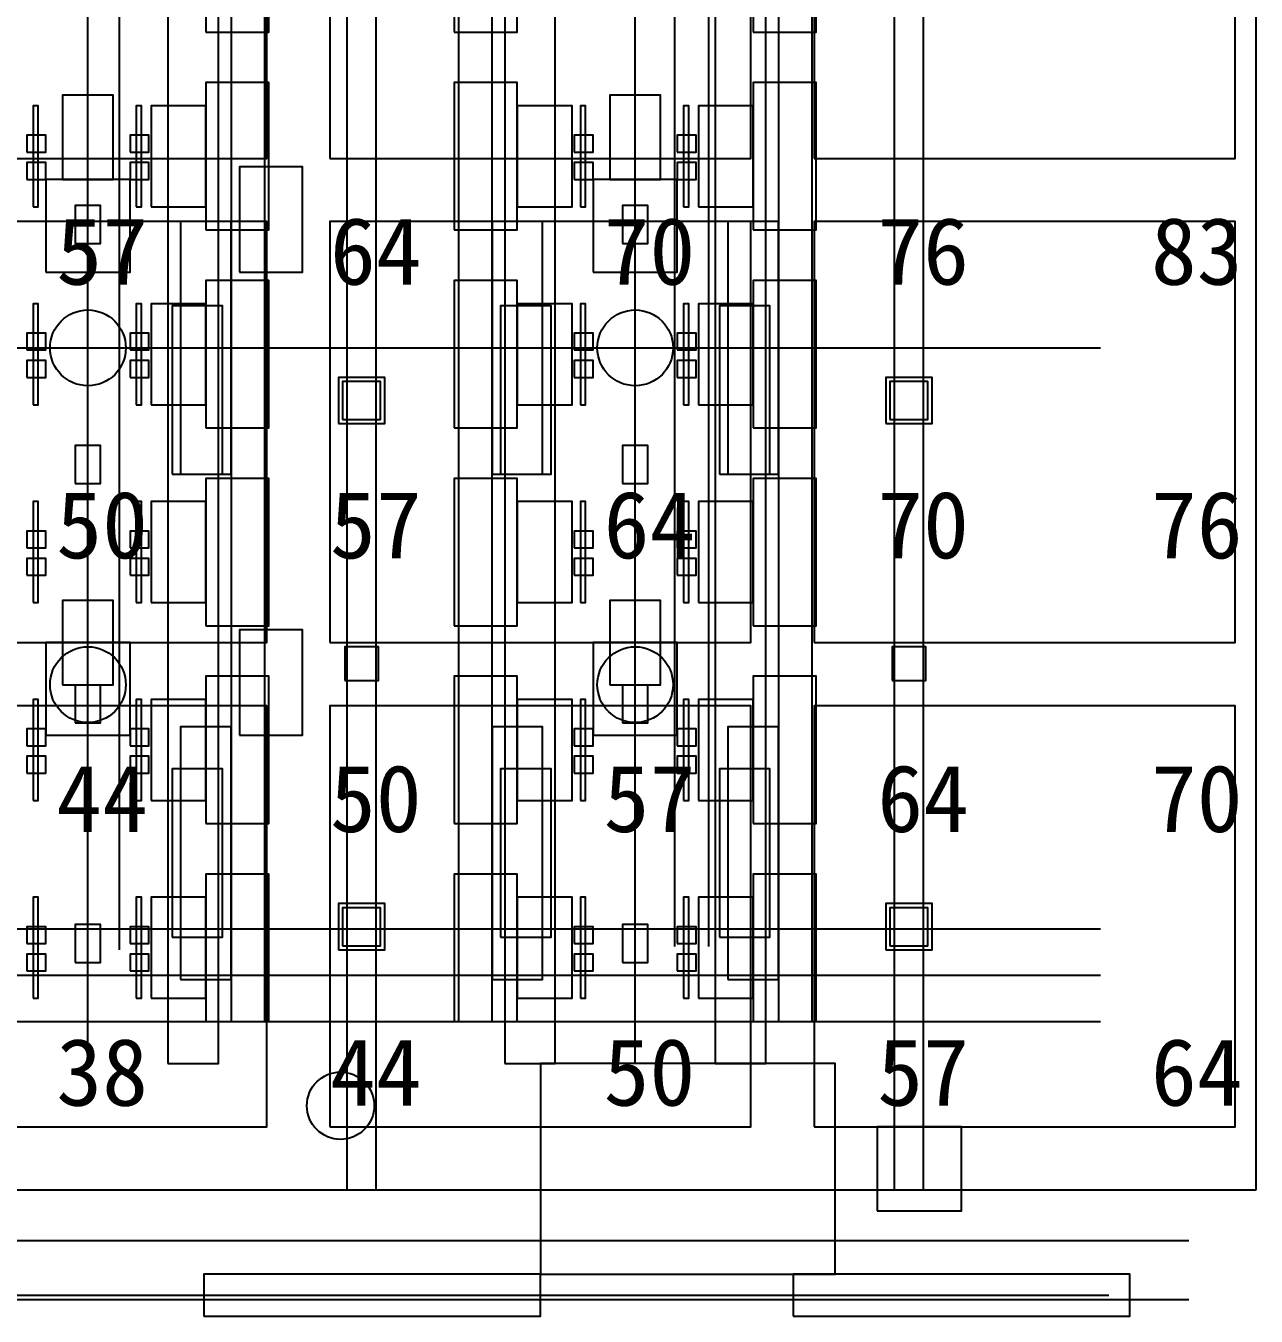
# Model space of a CAD drawing. Header units: metres. Extents: x -1640 to 1560, y -268 to 2338.
# Drawn here: x 267.77 to 297, y 1303 to 1333.65 of the extents above; entities that cross this region are included whole.
import ezdxf

# ---------------------------------------------------------------- set-up
doc = ezdxf.new("R2010")
doc.units = ezdxf.units.M
for name, color, linetype in [('1F_CHL', 4, 'Continuous'), ('1F_EHS_GAS_DETECTOR', 6, 'Continuous'), ('1F_EHS_SAFETY_SHOWER_EYEWASH_CONCEPT', 3, 'Continuous'), ('1F_PUMP', 2, 'Continuous'), ('1F_SCR', 3, 'Continuous'), ('1F_STRUCT_COLUMN', 8, 'Continuous'), ('1F_ZONE', 3, 'Continuous'), ('2F_CSF_LATERAL_RACK_CONCEPT', 9, 'Continuous'), ('2F_EHS_GAS_DETECTOR', 6, 'Continuous'), ('2F_RFG', 5, 'Continuous'), ('2F_STRUCT_COLUMN', 8, 'Continuous'), ('2F_VMB', 6, 'Continuous'), ('2F_ZONE', 3, 'Continuous'), ('3F_CLEANROOM_OVERHEAD_PIPE_DUCT_CONCEPT', 9, 'Continuous'), ('3F_EHS_EGRESS_DIST_M', 2, 'Continuous'), ('3F_FOUP', 5, 'Continuous'), ('3F_METRO', 2, 'Continuous'), ('3F_OHT', 9, 'Continuous'), ('3F_OHTV', 1, 'Continuous'), ('3F_STRUCT_COLUMN', 8, 'Continuous'), ('3F_TBAR', 6, 'Continuous'), ('3F_ZONE', 3, 'Continuous'), ('4F_DCC', 3, 'Continuous'), ('4F_FFU', 1, 'Continuous'), ('4F_STRUCT_PLENUM_TRUSS_CONCEPT', 9, 'Continuous'), ('4F_ZONE', 3, 'Continuous'), ('5F_CHL', 4, 'Continuous'), ('5F_EHS_GAS_DETECTOR', 6, 'Continuous'), ('5F_EHS_SAFETY_SHOWER_EYEWASH_CONCEPT', 3, 'Continuous'), ('5F_PUMP', 2, 'Continuous'), ('5F_SCR', 3, 'Continuous'), ('5F_STRUCT_COLUMN', 8, 'Continuous'), ('5F_ZONE', 3, 'Continuous'), ('6F_CSF_LATERAL_RACK_CONCEPT', 9, 'Continuous'), ('6F_EHS_GAS_DETECTOR', 6, 'Continuous'), ('6F_RFG', 5, 'Continuous'), ('6F_STRUCT_COLUMN', 8, 'Continuous'), ('6F_VMB', 6, 'Continuous'), ('6F_ZONE', 3, 'Continuous'), ('7F_CLEANROOM_OVERHEAD_PIPE_DUCT_CONCEPT', 9, 'Continuous'), ('7F_EHS_EGRESS_DIST_M', 2, 'Continuous'), ('7F_FOUP', 5, 'Continuous'), ('7F_METRO', 2, 'Continuous'), ('7F_OHT', 9, 'Continuous'), ('7F_OHTV', 1, 'Continuous'), ('7F_STRUCT_COLUMN', 8, 'Continuous'), ('7F_TBAR', 6, 'Continuous'), ('7F_ZONE', 3, 'Continuous'), ('8F_DCC', 3, 'Continuous'), ('8F_FFU', 1, 'Continuous'), ('8F_STRUCT_PLENUM_TRUSS_CONCEPT', 9, 'Continuous'), ('8F_ZONE', 3, 'Continuous'), ('RF_RSC', 4, 'Continuous'), ('RF_STACK', 2, 'Continuous'), ('UTIL_CHW.R_CONCEPT', 2, 'Continuous'), ('UTIL_CHW.S_CONCEPT', 1, 'Continuous'), ('UTIL_ELEC.LV_CONCEPT', 2, 'Continuous'), ('UTIL_EXH.ACID_CONCEPT', 4, 'Continuous'), ('UTIL_EXH.ALK_CONCEPT', 5, 'Continuous'), ('UTIL_GAS.SPEC_CONCEPT', 3, 'Continuous'), ('UTIL_PCW.R_CONCEPT', 1, 'Continuous'), ('UTIL_PCW.S_CONCEPT', 6, 'Continuous'), ('UTIL_WW.AA_CONCEPT', 3, 'Continuous'), ('UTIL_WW.F_CONCEPT', 2, 'Continuous'), ('UTIL_WW.ORG_CONCEPT', 4, 'Continuous')]:
    doc.layers.add(name, color=color, linetype=linetype)

msp = doc.modelspace()

# ---------------------------------------------------------------- linework, layer by layer
at = {"layer": '1F_CHL'}
for points in [[(272.85, 1327.8), (274.35, 1327.8), (274.35, 1330.3), (272.85, 1330.3)], [(272.85, 1316.8), (274.35, 1316.8), (274.35, 1319.3), (272.85, 1319.3)]]:
    msp.add_lwpolyline(points, close=True, dxfattribs=at)
at = {"layer": '1F_EHS_GAS_DETECTOR'}
for centre in [(269.25, 1318), (282.25, 1318)]:
    msp.add_circle(centre, 0.9, dxfattribs=at)
at = {"layer": '1F_EHS_SAFETY_SHOWER_EYEWASH_CONCEPT'}
msp.add_circle((275.25, 1308), 0.8, dxfattribs=at)
at = {"layer": '1F_PUMP'}
for points in [[(271.25, 1323), (272.45, 1323), (272.45, 1327), (271.25, 1327)], [(279.05, 1323), (280.25, 1323), (280.25, 1327), (279.05, 1327)], [(284.25, 1323), (285.45, 1323), (285.45, 1327), (284.25, 1327)], [(271.25, 1312), (272.45, 1312), (272.45, 1316), (271.25, 1316)], [(279.05, 1312), (280.25, 1312), (280.25, 1316), (279.05, 1316)], [(284.25, 1312), (285.45, 1312), (285.45, 1316), (284.25, 1316)]]:
    msp.add_lwpolyline(points, close=True, dxfattribs=at)
at = {"layer": '1F_SCR'}
for points in [[(268.25, 1327.8), (270.25, 1327.8), (270.25, 1330), (268.25, 1330)], [(281.25, 1327.8), (283.25, 1327.8), (283.25, 1330), (281.25, 1330)], [(268.25, 1316.8), (270.25, 1316.8), (270.25, 1319), (268.25, 1319)], [(281.25, 1316.8), (283.25, 1316.8), (283.25, 1319), (281.25, 1319)]]:
    msp.add_lwpolyline(points, close=True, dxfattribs=at)
at = {"layer": '1F_STRUCT_COLUMN'}
for points in [[(275.2, 1324.2), (276.3, 1324.2), (276.3, 1325.3), (275.2, 1325.3)], [(288.2, 1324.2), (289.3, 1324.2), (289.3, 1325.3), (288.2, 1325.3)], [(275.2, 1311.7), (276.3, 1311.7), (276.3, 1312.8), (275.2, 1312.8)], [(288.2, 1311.7), (289.3, 1311.7), (289.3, 1312.8), (288.2, 1312.8)]]:
    msp.add_lwpolyline(points, close=True, dxfattribs=at)
at = {"layer": '1F_ZONE'}
msp.add_lwpolyline([(20.5, 1306), (297, 1306), (297, 1464), (20.5, 1464)], close=True, dxfattribs=at)
at = {"layer": '2F_CSF_LATERAL_RACK_CONCEPT'}
for points in [[(272.65, 1310), (273.45, 1310), (273.45, 1460), (272.65, 1460)], [(278.05, 1310), (278.85, 1310), (278.85, 1460), (278.05, 1460)], [(285.65, 1310), (286.45, 1310), (286.45, 1460), (285.65, 1460)]]:
    msp.add_lwpolyline(points, close=True, dxfattribs=at)
at = {"layer": '2F_EHS_GAS_DETECTOR'}
for centre in [(269.25, 1326), (282.25, 1326)]:
    msp.add_circle(centre, 0.9, dxfattribs=at)
at = {"layer": '2F_RFG'}
for points in [[(271.45, 1323), (272.65, 1323), (272.65, 1329), (271.45, 1329)], [(278.85, 1323), (280.05, 1323), (280.05, 1329), (278.85, 1329)], [(284.45, 1323), (285.65, 1323), (285.65, 1329), (284.45, 1329)], [(271.45, 1311), (272.65, 1311), (272.65, 1317), (271.45, 1317)], [(278.85, 1311), (280.05, 1311), (280.05, 1317), (278.85, 1317)], [(284.45, 1311), (285.65, 1311), (285.65, 1317), (284.45, 1317)]]:
    msp.add_lwpolyline(points, close=True, dxfattribs=at)
at = {"layer": '2F_STRUCT_COLUMN'}
for points in [[(275.3, 1324.3), (276.2, 1324.3), (276.2, 1325.2), (275.3, 1325.2)], [(288.3, 1324.3), (289.2, 1324.3), (289.2, 1325.2), (288.3, 1325.2)], [(275.3, 1311.8), (276.2, 1311.8), (276.2, 1312.7), (275.3, 1312.7)], [(288.3, 1311.8), (289.2, 1311.8), (289.2, 1312.7), (288.3, 1312.7)]]:
    msp.add_lwpolyline(points, close=True, dxfattribs=at)
at = {"layer": '2F_VMB'}
for points in [[(268.65, 1330), (269.85, 1330), (269.85, 1332), (268.65, 1332)], [(281.65, 1330), (282.85, 1330), (282.85, 1332), (281.65, 1332)], [(268.65, 1318), (269.85, 1318), (269.85, 1320), (268.65, 1320)], [(281.65, 1318), (282.85, 1318), (282.85, 1320), (281.65, 1320)]]:
    msp.add_lwpolyline(points, close=True, dxfattribs=at)
at = {"layer": '2F_ZONE'}
msp.add_lwpolyline([(20.5, 1306), (297, 1306), (297, 1464), (20.5, 1464)], close=True, dxfattribs=at)
at = {"layer": '3F_CLEANROOM_OVERHEAD_PIPE_DUCT_CONCEPT'}
for points in [[(271.15, 1309), (272.35, 1309), (272.35, 1461), (271.15, 1461)], [(279.15, 1309), (280.35, 1309), (280.35, 1461), (279.15, 1461)], [(284.15, 1309), (285.35, 1309), (285.35, 1461), (284.15, 1461)]]:
    msp.add_lwpolyline(points, close=True, dxfattribs=at)
at = {"layer": '3F_FOUP'}
for points in [[(267.8, 1330.65), (268.25, 1330.65), (268.25, 1331.05), (267.8, 1331.05)], [(270.25, 1330.65), (270.7, 1330.65), (270.7, 1331.05), (270.25, 1331.05)], [(280.8, 1330.65), (281.25, 1330.65), (281.25, 1331.05), (280.8, 1331.05)], [(283.25, 1330.65), (283.7, 1330.65), (283.7, 1331.05), (283.25, 1331.05)], [(267.8, 1330), (268.25, 1330), (268.25, 1330.4), (267.8, 1330.4)], [(270.25, 1330), (270.7, 1330), (270.7, 1330.4), (270.25, 1330.4)], [(280.8, 1330), (281.25, 1330), (281.25, 1330.4), (280.8, 1330.4)], [(283.25, 1330), (283.7, 1330), (283.7, 1330.4), (283.25, 1330.4)], [(267.8, 1325.95), (268.25, 1325.95), (268.25, 1326.35), (267.8, 1326.35)], [(270.25, 1325.95), (270.7, 1325.95), (270.7, 1326.35), (270.25, 1326.35)], [(280.8, 1325.95), (281.25, 1325.95), (281.25, 1326.35), (280.8, 1326.35)], [(283.25, 1325.95), (283.7, 1325.95), (283.7, 1326.35), (283.25, 1326.35)], [(267.8, 1325.3), (268.25, 1325.3), (268.25, 1325.7), (267.8, 1325.7)], [(270.25, 1325.3), (270.7, 1325.3), (270.7, 1325.7), (270.25, 1325.7)], [(280.8, 1325.3), (281.25, 1325.3), (281.25, 1325.7), (280.8, 1325.7)], [(283.25, 1325.3), (283.7, 1325.3), (283.7, 1325.7), (283.25, 1325.7)], [(267.8, 1321.25), (268.25, 1321.25), (268.25, 1321.65), (267.8, 1321.65)], [(270.25, 1321.25), (270.7, 1321.25), (270.7, 1321.65), (270.25, 1321.65)], [(280.8, 1321.25), (281.25, 1321.25), (281.25, 1321.65), (280.8, 1321.65)], [(283.25, 1321.25), (283.7, 1321.25), (283.7, 1321.65), (283.25, 1321.65)], [(267.8, 1320.6), (268.25, 1320.6), (268.25, 1321), (267.8, 1321)], [(270.25, 1320.6), (270.7, 1320.6), (270.7, 1321), (270.25, 1321)], [(280.8, 1320.6), (281.25, 1320.6), (281.25, 1321), (280.8, 1321)], [(283.25, 1320.6), (283.7, 1320.6), (283.7, 1321), (283.25, 1321)], [(267.8, 1316.55), (268.25, 1316.55), (268.25, 1316.95), (267.8, 1316.95)], [(270.25, 1316.55), (270.7, 1316.55), (270.7, 1316.95), (270.25, 1316.95)], [(280.8, 1316.55), (281.25, 1316.55), (281.25, 1316.95), (280.8, 1316.95)], [(283.25, 1316.55), (283.7, 1316.55), (283.7, 1316.95), (283.25, 1316.95)], [(267.8, 1315.9), (268.25, 1315.9), (268.25, 1316.3), (267.8, 1316.3)], [(270.25, 1315.9), (270.7, 1315.9), (270.7, 1316.3), (270.25, 1316.3)], [(280.8, 1315.9), (281.25, 1315.9), (281.25, 1316.3), (280.8, 1316.3)], [(283.25, 1315.9), (283.7, 1315.9), (283.7, 1316.3), (283.25, 1316.3)], [(267.8, 1311.85), (268.25, 1311.85), (268.25, 1312.25), (267.8, 1312.25)], [(270.25, 1311.85), (270.7, 1311.85), (270.7, 1312.25), (270.25, 1312.25)], [(280.8, 1311.85), (281.25, 1311.85), (281.25, 1312.25), (280.8, 1312.25)], [(283.25, 1311.85), (283.7, 1311.85), (283.7, 1312.25), (283.25, 1312.25)], [(267.8, 1311.2), (268.25, 1311.2), (268.25, 1311.6), (267.8, 1311.6)], [(270.25, 1311.2), (270.7, 1311.2), (270.7, 1311.6), (270.25, 1311.6)], [(280.8, 1311.2), (281.25, 1311.2), (281.25, 1311.6), (280.8, 1311.6)], [(283.25, 1311.2), (283.7, 1311.2), (283.7, 1311.6), (283.25, 1311.6)]]:
    msp.add_lwpolyline(points, close=True, dxfattribs=at)
at = {"layer": '3F_METRO'}
for points in [[(272.05, 1333.5), (273.55, 1333.5), (273.55, 1337), (272.05, 1337)], [(277.95, 1333.5), (279.45, 1333.5), (279.45, 1337), (277.95, 1337)], [(285.05, 1333.5), (286.55, 1333.5), (286.55, 1337), (285.05, 1337)], [(272.05, 1328.8), (273.55, 1328.8), (273.55, 1332.3), (272.05, 1332.3)], [(277.95, 1328.8), (279.45, 1328.8), (279.45, 1332.3), (277.95, 1332.3)], [(285.05, 1328.8), (286.55, 1328.8), (286.55, 1332.3), (285.05, 1332.3)], [(270.75, 1329.35), (272.05, 1329.35), (272.05, 1331.75), (270.75, 1331.75)], [(279.45, 1329.35), (280.75, 1329.35), (280.75, 1331.75), (279.45, 1331.75)], [(283.75, 1329.35), (285.05, 1329.35), (285.05, 1331.75), (283.75, 1331.75)], [(272.05, 1324.1), (273.55, 1324.1), (273.55, 1327.6), (272.05, 1327.6)], [(277.95, 1324.1), (279.45, 1324.1), (279.45, 1327.6), (277.95, 1327.6)], [(285.05, 1324.1), (286.55, 1324.1), (286.55, 1327.6), (285.05, 1327.6)], [(270.75, 1324.65), (272.05, 1324.65), (272.05, 1327.05), (270.75, 1327.05)], [(279.45, 1324.65), (280.75, 1324.65), (280.75, 1327.05), (279.45, 1327.05)], [(283.75, 1324.65), (285.05, 1324.65), (285.05, 1327.05), (283.75, 1327.05)], [(272.05, 1319.4), (273.55, 1319.4), (273.55, 1322.9), (272.05, 1322.9)], [(277.95, 1319.4), (279.45, 1319.4), (279.45, 1322.9), (277.95, 1322.9)], [(285.05, 1319.4), (286.55, 1319.4), (286.55, 1322.9), (285.05, 1322.9)], [(270.75, 1319.95), (272.05, 1319.95), (272.05, 1322.35), (270.75, 1322.35)], [(279.45, 1319.95), (280.75, 1319.95), (280.75, 1322.35), (279.45, 1322.35)], [(283.75, 1319.95), (285.05, 1319.95), (285.05, 1322.35), (283.75, 1322.35)], [(272.05, 1314.7), (273.55, 1314.7), (273.55, 1318.2), (272.05, 1318.2)], [(277.95, 1314.7), (279.45, 1314.7), (279.45, 1318.2), (277.95, 1318.2)], [(285.05, 1314.7), (286.55, 1314.7), (286.55, 1318.2), (285.05, 1318.2)], [(270.75, 1315.25), (272.05, 1315.25), (272.05, 1317.65), (270.75, 1317.65)], [(279.45, 1315.25), (280.75, 1315.25), (280.75, 1317.65), (279.45, 1317.65)], [(283.75, 1315.25), (285.05, 1315.25), (285.05, 1317.65), (283.75, 1317.65)], [(272.05, 1310), (273.55, 1310), (273.55, 1313.5), (272.05, 1313.5)], [(277.95, 1310), (279.45, 1310), (279.45, 1313.5), (277.95, 1313.5)], [(285.05, 1310), (286.55, 1310), (286.55, 1313.5), (285.05, 1313.5)], [(270.75, 1310.55), (272.05, 1310.55), (272.05, 1312.95), (270.75, 1312.95)], [(279.45, 1310.55), (280.75, 1310.55), (280.75, 1312.95), (279.45, 1312.95)], [(283.75, 1310.55), (285.05, 1310.55), (285.05, 1312.95), (283.75, 1312.95)]]:
    msp.add_lwpolyline(points, close=True, dxfattribs=at)
at = {"layer": '3F_OHT'}
for p, q in [((269.25, 1309), (269.25, 1381)), ((282.25, 1309), (282.25, 1381))]:
    msp.add_line(p, q, dxfattribs=at)
at = {"layer": '3F_OHTV'}
for points in [[(268.95, 1328.48), (269.55, 1328.48), (269.55, 1329.38), (268.95, 1329.38)], [(281.95, 1328.48), (282.55, 1328.48), (282.55, 1329.38), (281.95, 1329.38)], [(268.95, 1322.78), (269.55, 1322.78), (269.55, 1323.68), (268.95, 1323.68)], [(281.95, 1322.78), (282.55, 1322.78), (282.55, 1323.68), (281.95, 1323.68)], [(268.95, 1317.09), (269.55, 1317.09), (269.55, 1317.99), (268.95, 1317.99)], [(281.95, 1317.09), (282.55, 1317.09), (282.55, 1317.99), (281.95, 1317.99)], [(268.95, 1311.4), (269.55, 1311.4), (269.55, 1312.3), (268.95, 1312.3)], [(281.95, 1311.4), (282.55, 1311.4), (282.55, 1312.3), (281.95, 1312.3)]]:
    msp.add_lwpolyline(points, close=True, dxfattribs=at)
at = {"layer": '3F_STRUCT_COLUMN'}
for points in [[(275.35, 1318.1), (276.15, 1318.1), (276.15, 1318.9), (275.35, 1318.9)], [(288.35, 1318.1), (289.15, 1318.1), (289.15, 1318.9), (288.35, 1318.9)]]:
    msp.add_lwpolyline(points, close=True, dxfattribs=at)
at = {"layer": '3F_TBAR'}
for points in [[(267.95, 1329.35), (268.07, 1329.35), (268.07, 1331.75), (267.95, 1331.75)], [(270.4, 1329.35), (270.52, 1329.35), (270.52, 1331.75), (270.4, 1331.75)], [(280.95, 1329.35), (281.07, 1329.35), (281.07, 1331.75), (280.95, 1331.75)], [(283.4, 1329.35), (283.52, 1329.35), (283.52, 1331.75), (283.4, 1331.75)], [(267.95, 1324.65), (268.07, 1324.65), (268.07, 1327.05), (267.95, 1327.05)], [(270.4, 1324.65), (270.52, 1324.65), (270.52, 1327.05), (270.4, 1327.05)], [(280.95, 1324.65), (281.07, 1324.65), (281.07, 1327.05), (280.95, 1327.05)], [(283.4, 1324.65), (283.52, 1324.65), (283.52, 1327.05), (283.4, 1327.05)], [(267.95, 1319.95), (268.07, 1319.95), (268.07, 1322.35), (267.95, 1322.35)], [(270.4, 1319.95), (270.52, 1319.95), (270.52, 1322.35), (270.4, 1322.35)], [(280.95, 1319.95), (281.07, 1319.95), (281.07, 1322.35), (280.95, 1322.35)], [(283.4, 1319.95), (283.52, 1319.95), (283.52, 1322.35), (283.4, 1322.35)], [(267.95, 1315.25), (268.07, 1315.25), (268.07, 1317.65), (267.95, 1317.65)], [(270.4, 1315.25), (270.52, 1315.25), (270.52, 1317.65), (270.4, 1317.65)], [(280.95, 1315.25), (281.07, 1315.25), (281.07, 1317.65), (280.95, 1317.65)], [(283.4, 1315.25), (283.52, 1315.25), (283.52, 1317.65), (283.4, 1317.65)], [(267.95, 1310.55), (268.07, 1310.55), (268.07, 1312.95), (267.95, 1312.95)], [(270.4, 1310.55), (270.52, 1310.55), (270.52, 1312.95), (270.4, 1312.95)], [(280.95, 1310.55), (281.07, 1310.55), (281.07, 1312.95), (280.95, 1312.95)], [(283.4, 1310.55), (283.52, 1310.55), (283.52, 1312.95), (283.4, 1312.95)]]:
    msp.add_lwpolyline(points, close=True, dxfattribs=at)
at = {"layer": '3F_ZONE'}
msp.add_lwpolyline([(20.5, 1306), (297, 1306), (297, 1464), (20.5, 1464)], close=True, dxfattribs=at)
at = {"layer": '4F_DCC'}
for points in [[(272, 1303), (280, 1303), (280, 1304), (272, 1304)], [(286, 1303), (294, 1303), (294, 1304), (286, 1304)]]:
    msp.add_lwpolyline(points, close=True, dxfattribs=at)
at = {"layer": '4F_FFU'}
for points in [[(263.5, 1330.5), (273.5, 1330.5), (273.5, 1340.5), (263.5, 1340.5)], [(275, 1330.5), (285, 1330.5), (285, 1340.5), (275, 1340.5)], [(286.5, 1330.5), (296.5, 1330.5), (296.5, 1340.5), (286.5, 1340.5)], [(263.5, 1319), (273.5, 1319), (273.5, 1329), (263.5, 1329)], [(275, 1319), (285, 1319), (285, 1329), (275, 1329)], [(286.5, 1319), (296.5, 1319), (296.5, 1329), (286.5, 1329)], [(263.5, 1307.5), (273.5, 1307.5), (273.5, 1317.5), (263.5, 1317.5)], [(275, 1307.5), (285, 1307.5), (285, 1317.5), (275, 1317.5)], [(286.5, 1307.5), (296.5, 1307.5), (296.5, 1317.5), (286.5, 1317.5)]]:
    msp.add_lwpolyline(points, close=True, dxfattribs=at)
at = {"layer": '4F_STRUCT_PLENUM_TRUSS_CONCEPT'}
for points in [[(275.4, 1306), (276.1, 1306), (276.1, 1464), (275.4, 1464)], [(288.4, 1306), (289.1, 1306), (289.1, 1464), (288.4, 1464)]]:
    msp.add_lwpolyline(points, close=True, dxfattribs=at)
at = {"layer": '4F_ZONE'}
msp.add_lwpolyline([(20.5, 1306), (297, 1306), (297, 1464), (20.5, 1464)], close=True, dxfattribs=at)
at = {"layer": '5F_CHL'}
for points in [[(272.85, 1327.8), (274.35, 1327.8), (274.35, 1330.3), (272.85, 1330.3)], [(272.85, 1316.8), (274.35, 1316.8), (274.35, 1319.3), (272.85, 1319.3)]]:
    msp.add_lwpolyline(points, close=True, dxfattribs=at)
at = {"layer": '5F_EHS_GAS_DETECTOR'}
for centre in [(269.25, 1318), (282.25, 1318)]:
    msp.add_circle(centre, 0.9, dxfattribs=at)
at = {"layer": '5F_EHS_SAFETY_SHOWER_EYEWASH_CONCEPT'}
msp.add_circle((275.25, 1308), 0.8, dxfattribs=at)
at = {"layer": '5F_PUMP'}
for points in [[(271.25, 1323), (272.45, 1323), (272.45, 1327), (271.25, 1327)], [(279.05, 1323), (280.25, 1323), (280.25, 1327), (279.05, 1327)], [(284.25, 1323), (285.45, 1323), (285.45, 1327), (284.25, 1327)], [(271.25, 1312), (272.45, 1312), (272.45, 1316), (271.25, 1316)], [(279.05, 1312), (280.25, 1312), (280.25, 1316), (279.05, 1316)], [(284.25, 1312), (285.45, 1312), (285.45, 1316), (284.25, 1316)]]:
    msp.add_lwpolyline(points, close=True, dxfattribs=at)
at = {"layer": '5F_SCR'}
for points in [[(268.25, 1327.8), (270.25, 1327.8), (270.25, 1330), (268.25, 1330)], [(281.25, 1327.8), (283.25, 1327.8), (283.25, 1330), (281.25, 1330)], [(268.25, 1316.8), (270.25, 1316.8), (270.25, 1319), (268.25, 1319)], [(281.25, 1316.8), (283.25, 1316.8), (283.25, 1319), (281.25, 1319)]]:
    msp.add_lwpolyline(points, close=True, dxfattribs=at)
at = {"layer": '5F_STRUCT_COLUMN'}
for points in [[(275.2, 1324.2), (276.3, 1324.2), (276.3, 1325.3), (275.2, 1325.3)], [(288.2, 1324.2), (289.3, 1324.2), (289.3, 1325.3), (288.2, 1325.3)], [(275.2, 1311.7), (276.3, 1311.7), (276.3, 1312.8), (275.2, 1312.8)], [(288.2, 1311.7), (289.3, 1311.7), (289.3, 1312.8), (288.2, 1312.8)]]:
    msp.add_lwpolyline(points, close=True, dxfattribs=at)
at = {"layer": '5F_ZONE'}
msp.add_lwpolyline([(20.5, 1306), (297, 1306), (297, 1464), (20.5, 1464)], close=True, dxfattribs=at)
at = {"layer": '6F_CSF_LATERAL_RACK_CONCEPT'}
for points in [[(272.65, 1310), (273.45, 1310), (273.45, 1460), (272.65, 1460)], [(278.05, 1310), (278.85, 1310), (278.85, 1460), (278.05, 1460)], [(285.65, 1310), (286.45, 1310), (286.45, 1460), (285.65, 1460)]]:
    msp.add_lwpolyline(points, close=True, dxfattribs=at)
at = {"layer": '6F_EHS_GAS_DETECTOR'}
for centre in [(269.25, 1326), (282.25, 1326)]:
    msp.add_circle(centre, 0.9, dxfattribs=at)
at = {"layer": '6F_RFG'}
for points in [[(271.45, 1323), (272.65, 1323), (272.65, 1329), (271.45, 1329)], [(278.85, 1323), (280.05, 1323), (280.05, 1329), (278.85, 1329)], [(284.45, 1323), (285.65, 1323), (285.65, 1329), (284.45, 1329)], [(271.45, 1311), (272.65, 1311), (272.65, 1317), (271.45, 1317)], [(278.85, 1311), (280.05, 1311), (280.05, 1317), (278.85, 1317)], [(284.45, 1311), (285.65, 1311), (285.65, 1317), (284.45, 1317)]]:
    msp.add_lwpolyline(points, close=True, dxfattribs=at)
at = {"layer": '6F_STRUCT_COLUMN'}
for points in [[(275.3, 1324.3), (276.2, 1324.3), (276.2, 1325.2), (275.3, 1325.2)], [(288.3, 1324.3), (289.2, 1324.3), (289.2, 1325.2), (288.3, 1325.2)], [(275.3, 1311.8), (276.2, 1311.8), (276.2, 1312.7), (275.3, 1312.7)], [(288.3, 1311.8), (289.2, 1311.8), (289.2, 1312.7), (288.3, 1312.7)]]:
    msp.add_lwpolyline(points, close=True, dxfattribs=at)
at = {"layer": '6F_VMB'}
for points in [[(268.65, 1330), (269.85, 1330), (269.85, 1332), (268.65, 1332)], [(281.65, 1330), (282.85, 1330), (282.85, 1332), (281.65, 1332)], [(268.65, 1318), (269.85, 1318), (269.85, 1320), (268.65, 1320)], [(281.65, 1318), (282.85, 1318), (282.85, 1320), (281.65, 1320)]]:
    msp.add_lwpolyline(points, close=True, dxfattribs=at)
at = {"layer": '6F_ZONE'}
msp.add_lwpolyline([(20.5, 1306), (297, 1306), (297, 1464), (20.5, 1464)], close=True, dxfattribs=at)
at = {"layer": '7F_CLEANROOM_OVERHEAD_PIPE_DUCT_CONCEPT'}
for points in [[(271.15, 1309), (272.35, 1309), (272.35, 1461), (271.15, 1461)], [(279.15, 1309), (280.35, 1309), (280.35, 1461), (279.15, 1461)], [(284.15, 1309), (285.35, 1309), (285.35, 1461), (284.15, 1461)]]:
    msp.add_lwpolyline(points, close=True, dxfattribs=at)
at = {"layer": '7F_FOUP'}
for points in [[(267.8, 1330.65), (268.25, 1330.65), (268.25, 1331.05), (267.8, 1331.05)], [(270.25, 1330.65), (270.7, 1330.65), (270.7, 1331.05), (270.25, 1331.05)], [(280.8, 1330.65), (281.25, 1330.65), (281.25, 1331.05), (280.8, 1331.05)], [(283.25, 1330.65), (283.7, 1330.65), (283.7, 1331.05), (283.25, 1331.05)], [(267.8, 1330), (268.25, 1330), (268.25, 1330.4), (267.8, 1330.4)], [(270.25, 1330), (270.7, 1330), (270.7, 1330.4), (270.25, 1330.4)], [(280.8, 1330), (281.25, 1330), (281.25, 1330.4), (280.8, 1330.4)], [(283.25, 1330), (283.7, 1330), (283.7, 1330.4), (283.25, 1330.4)], [(267.8, 1325.95), (268.25, 1325.95), (268.25, 1326.35), (267.8, 1326.35)], [(270.25, 1325.95), (270.7, 1325.95), (270.7, 1326.35), (270.25, 1326.35)], [(280.8, 1325.95), (281.25, 1325.95), (281.25, 1326.35), (280.8, 1326.35)], [(283.25, 1325.95), (283.7, 1325.95), (283.7, 1326.35), (283.25, 1326.35)], [(267.8, 1325.3), (268.25, 1325.3), (268.25, 1325.7), (267.8, 1325.7)], [(270.25, 1325.3), (270.7, 1325.3), (270.7, 1325.7), (270.25, 1325.7)], [(280.8, 1325.3), (281.25, 1325.3), (281.25, 1325.7), (280.8, 1325.7)], [(283.25, 1325.3), (283.7, 1325.3), (283.7, 1325.7), (283.25, 1325.7)], [(267.8, 1321.25), (268.25, 1321.25), (268.25, 1321.65), (267.8, 1321.65)], [(270.25, 1321.25), (270.7, 1321.25), (270.7, 1321.65), (270.25, 1321.65)], [(280.8, 1321.25), (281.25, 1321.25), (281.25, 1321.65), (280.8, 1321.65)], [(283.25, 1321.25), (283.7, 1321.25), (283.7, 1321.65), (283.25, 1321.65)], [(267.8, 1320.6), (268.25, 1320.6), (268.25, 1321), (267.8, 1321)], [(270.25, 1320.6), (270.7, 1320.6), (270.7, 1321), (270.25, 1321)], [(280.8, 1320.6), (281.25, 1320.6), (281.25, 1321), (280.8, 1321)], [(283.25, 1320.6), (283.7, 1320.6), (283.7, 1321), (283.25, 1321)], [(267.8, 1316.55), (268.25, 1316.55), (268.25, 1316.95), (267.8, 1316.95)], [(270.25, 1316.55), (270.7, 1316.55), (270.7, 1316.95), (270.25, 1316.95)], [(280.8, 1316.55), (281.25, 1316.55), (281.25, 1316.95), (280.8, 1316.95)], [(283.25, 1316.55), (283.7, 1316.55), (283.7, 1316.95), (283.25, 1316.95)], [(267.8, 1315.9), (268.25, 1315.9), (268.25, 1316.3), (267.8, 1316.3)], [(270.25, 1315.9), (270.7, 1315.9), (270.7, 1316.3), (270.25, 1316.3)], [(280.8, 1315.9), (281.25, 1315.9), (281.25, 1316.3), (280.8, 1316.3)], [(283.25, 1315.9), (283.7, 1315.9), (283.7, 1316.3), (283.25, 1316.3)], [(267.8, 1311.85), (268.25, 1311.85), (268.25, 1312.25), (267.8, 1312.25)], [(270.25, 1311.85), (270.7, 1311.85), (270.7, 1312.25), (270.25, 1312.25)], [(280.8, 1311.85), (281.25, 1311.85), (281.25, 1312.25), (280.8, 1312.25)], [(283.25, 1311.85), (283.7, 1311.85), (283.7, 1312.25), (283.25, 1312.25)], [(267.8, 1311.2), (268.25, 1311.2), (268.25, 1311.6), (267.8, 1311.6)], [(270.25, 1311.2), (270.7, 1311.2), (270.7, 1311.6), (270.25, 1311.6)], [(280.8, 1311.2), (281.25, 1311.2), (281.25, 1311.6), (280.8, 1311.6)], [(283.25, 1311.2), (283.7, 1311.2), (283.7, 1311.6), (283.25, 1311.6)]]:
    msp.add_lwpolyline(points, close=True, dxfattribs=at)
at = {"layer": '7F_METRO'}
for points in [[(272.05, 1333.5), (273.55, 1333.5), (273.55, 1337), (272.05, 1337)], [(277.95, 1333.5), (279.45, 1333.5), (279.45, 1337), (277.95, 1337)], [(285.05, 1333.5), (286.55, 1333.5), (286.55, 1337), (285.05, 1337)], [(272.05, 1328.8), (273.55, 1328.8), (273.55, 1332.3), (272.05, 1332.3)], [(277.95, 1328.8), (279.45, 1328.8), (279.45, 1332.3), (277.95, 1332.3)], [(285.05, 1328.8), (286.55, 1328.8), (286.55, 1332.3), (285.05, 1332.3)], [(270.75, 1329.35), (272.05, 1329.35), (272.05, 1331.75), (270.75, 1331.75)], [(279.45, 1329.35), (280.75, 1329.35), (280.75, 1331.75), (279.45, 1331.75)], [(283.75, 1329.35), (285.05, 1329.35), (285.05, 1331.75), (283.75, 1331.75)], [(272.05, 1324.1), (273.55, 1324.1), (273.55, 1327.6), (272.05, 1327.6)], [(277.95, 1324.1), (279.45, 1324.1), (279.45, 1327.6), (277.95, 1327.6)], [(285.05, 1324.1), (286.55, 1324.1), (286.55, 1327.6), (285.05, 1327.6)], [(270.75, 1324.65), (272.05, 1324.65), (272.05, 1327.05), (270.75, 1327.05)], [(279.45, 1324.65), (280.75, 1324.65), (280.75, 1327.05), (279.45, 1327.05)], [(283.75, 1324.65), (285.05, 1324.65), (285.05, 1327.05), (283.75, 1327.05)], [(272.05, 1319.4), (273.55, 1319.4), (273.55, 1322.9), (272.05, 1322.9)], [(277.95, 1319.4), (279.45, 1319.4), (279.45, 1322.9), (277.95, 1322.9)], [(285.05, 1319.4), (286.55, 1319.4), (286.55, 1322.9), (285.05, 1322.9)], [(270.75, 1319.95), (272.05, 1319.95), (272.05, 1322.35), (270.75, 1322.35)], [(279.45, 1319.95), (280.75, 1319.95), (280.75, 1322.35), (279.45, 1322.35)], [(283.75, 1319.95), (285.05, 1319.95), (285.05, 1322.35), (283.75, 1322.35)], [(272.05, 1314.7), (273.55, 1314.7), (273.55, 1318.2), (272.05, 1318.2)], [(277.95, 1314.7), (279.45, 1314.7), (279.45, 1318.2), (277.95, 1318.2)], [(285.05, 1314.7), (286.55, 1314.7), (286.55, 1318.2), (285.05, 1318.2)], [(270.75, 1315.25), (272.05, 1315.25), (272.05, 1317.65), (270.75, 1317.65)], [(279.45, 1315.25), (280.75, 1315.25), (280.75, 1317.65), (279.45, 1317.65)], [(283.75, 1315.25), (285.05, 1315.25), (285.05, 1317.65), (283.75, 1317.65)], [(272.05, 1310), (273.55, 1310), (273.55, 1313.5), (272.05, 1313.5)], [(277.95, 1310), (279.45, 1310), (279.45, 1313.5), (277.95, 1313.5)], [(285.05, 1310), (286.55, 1310), (286.55, 1313.5), (285.05, 1313.5)], [(270.75, 1310.55), (272.05, 1310.55), (272.05, 1312.95), (270.75, 1312.95)], [(279.45, 1310.55), (280.75, 1310.55), (280.75, 1312.95), (279.45, 1312.95)], [(283.75, 1310.55), (285.05, 1310.55), (285.05, 1312.95), (283.75, 1312.95)]]:
    msp.add_lwpolyline(points, close=True, dxfattribs=at)
at = {"layer": '7F_OHT'}
for p, q in [((269.25, 1309), (269.25, 1381)), ((282.25, 1309), (282.25, 1381))]:
    msp.add_line(p, q, dxfattribs=at)
at = {"layer": '7F_OHTV'}
for points in [[(268.95, 1328.48), (269.55, 1328.48), (269.55, 1329.38), (268.95, 1329.38)], [(281.95, 1328.48), (282.55, 1328.48), (282.55, 1329.38), (281.95, 1329.38)], [(268.95, 1322.78), (269.55, 1322.78), (269.55, 1323.68), (268.95, 1323.68)], [(281.95, 1322.78), (282.55, 1322.78), (282.55, 1323.68), (281.95, 1323.68)], [(268.95, 1317.09), (269.55, 1317.09), (269.55, 1317.99), (268.95, 1317.99)], [(281.95, 1317.09), (282.55, 1317.09), (282.55, 1317.99), (281.95, 1317.99)], [(268.95, 1311.4), (269.55, 1311.4), (269.55, 1312.3), (268.95, 1312.3)], [(281.95, 1311.4), (282.55, 1311.4), (282.55, 1312.3), (281.95, 1312.3)]]:
    msp.add_lwpolyline(points, close=True, dxfattribs=at)
at = {"layer": '7F_STRUCT_COLUMN'}
for points in [[(275.35, 1318.1), (276.15, 1318.1), (276.15, 1318.9), (275.35, 1318.9)], [(288.35, 1318.1), (289.15, 1318.1), (289.15, 1318.9), (288.35, 1318.9)]]:
    msp.add_lwpolyline(points, close=True, dxfattribs=at)
at = {"layer": '7F_TBAR'}
for points in [[(267.95, 1329.35), (268.07, 1329.35), (268.07, 1331.75), (267.95, 1331.75)], [(270.4, 1329.35), (270.52, 1329.35), (270.52, 1331.75), (270.4, 1331.75)], [(280.95, 1329.35), (281.07, 1329.35), (281.07, 1331.75), (280.95, 1331.75)], [(283.4, 1329.35), (283.52, 1329.35), (283.52, 1331.75), (283.4, 1331.75)], [(267.95, 1324.65), (268.07, 1324.65), (268.07, 1327.05), (267.95, 1327.05)], [(270.4, 1324.65), (270.52, 1324.65), (270.52, 1327.05), (270.4, 1327.05)], [(280.95, 1324.65), (281.07, 1324.65), (281.07, 1327.05), (280.95, 1327.05)], [(283.4, 1324.65), (283.52, 1324.65), (283.52, 1327.05), (283.4, 1327.05)], [(267.95, 1319.95), (268.07, 1319.95), (268.07, 1322.35), (267.95, 1322.35)], [(270.4, 1319.95), (270.52, 1319.95), (270.52, 1322.35), (270.4, 1322.35)], [(280.95, 1319.95), (281.07, 1319.95), (281.07, 1322.35), (280.95, 1322.35)], [(283.4, 1319.95), (283.52, 1319.95), (283.52, 1322.35), (283.4, 1322.35)], [(267.95, 1315.25), (268.07, 1315.25), (268.07, 1317.65), (267.95, 1317.65)], [(270.4, 1315.25), (270.52, 1315.25), (270.52, 1317.65), (270.4, 1317.65)], [(280.95, 1315.25), (281.07, 1315.25), (281.07, 1317.65), (280.95, 1317.65)], [(283.4, 1315.25), (283.52, 1315.25), (283.52, 1317.65), (283.4, 1317.65)], [(267.95, 1310.55), (268.07, 1310.55), (268.07, 1312.95), (267.95, 1312.95)], [(270.4, 1310.55), (270.52, 1310.55), (270.52, 1312.95), (270.4, 1312.95)], [(280.95, 1310.55), (281.07, 1310.55), (281.07, 1312.95), (280.95, 1312.95)], [(283.4, 1310.55), (283.52, 1310.55), (283.52, 1312.95), (283.4, 1312.95)]]:
    msp.add_lwpolyline(points, close=True, dxfattribs=at)
at = {"layer": '7F_ZONE'}
msp.add_lwpolyline([(20.5, 1306), (297, 1306), (297, 1464), (20.5, 1464)], close=True, dxfattribs=at)
at = {"layer": '8F_DCC'}
for points in [[(272, 1303), (280, 1303), (280, 1304), (272, 1304)], [(286, 1303), (294, 1303), (294, 1304), (286, 1304)]]:
    msp.add_lwpolyline(points, close=True, dxfattribs=at)
at = {"layer": '8F_FFU'}
for points in [[(263.5, 1330.5), (273.5, 1330.5), (273.5, 1340.5), (263.5, 1340.5)], [(275, 1330.5), (285, 1330.5), (285, 1340.5), (275, 1340.5)], [(286.5, 1330.5), (296.5, 1330.5), (296.5, 1340.5), (286.5, 1340.5)], [(263.5, 1319), (273.5, 1319), (273.5, 1329), (263.5, 1329)], [(275, 1319), (285, 1319), (285, 1329), (275, 1329)], [(286.5, 1319), (296.5, 1319), (296.5, 1329), (286.5, 1329)], [(263.5, 1307.5), (273.5, 1307.5), (273.5, 1317.5), (263.5, 1317.5)], [(275, 1307.5), (285, 1307.5), (285, 1317.5), (275, 1317.5)], [(286.5, 1307.5), (296.5, 1307.5), (296.5, 1317.5), (286.5, 1317.5)]]:
    msp.add_lwpolyline(points, close=True, dxfattribs=at)
at = {"layer": '8F_STRUCT_PLENUM_TRUSS_CONCEPT'}
for points in [[(275.4, 1306), (276.1, 1306), (276.1, 1464), (275.4, 1464)], [(288.4, 1306), (289.1, 1306), (289.1, 1464), (288.4, 1464)]]:
    msp.add_lwpolyline(points, close=True, dxfattribs=at)
at = {"layer": '8F_ZONE'}
msp.add_lwpolyline([(20.5, 1306), (297, 1306), (297, 1464), (20.5, 1464)], close=True, dxfattribs=at)
at = {"layer": 'RF_RSC'}
msp.add_lwpolyline([(280, 1304), (287, 1304), (287, 1309), (280, 1309)], close=True, dxfattribs=at)
at = {"layer": 'RF_STACK'}
msp.add_lwpolyline([(288, 1305.5), (290, 1305.5), (290, 1307.5), (288, 1307.5)], close=True, dxfattribs=at)
at = {"layer": 'UTIL_CHW.R_CONCEPT'}
msp.add_line((-275.2, 1304.8), (294.8, 1304.8), dxfattribs=at)
msp.add_line((-275.2, 1304.8), (294.8, 1304.8), dxfattribs=at)
at = {"layer": 'UTIL_CHW.S_CONCEPT'}
msp.add_line((-276.5, 1303.5), (293.5, 1303.5), dxfattribs=at)
msp.add_line((-276.5, 1303.5), (293.5, 1303.5), dxfattribs=at)
at = {"layer": 'UTIL_ELEC.LV_CONCEPT'}
msp.add_line((270, 1311.7), (270, 1472.3), dxfattribs=at)
msp.add_line((270, 1311.7), (270, 1472.3), dxfattribs=at)
at = {"layer": 'UTIL_EXH.ACID_CONCEPT'}
msp.add_line((-278.4, 1304.8), (295.4, 1304.8), dxfattribs=at)
msp.add_line((-278.4, 1304.8), (295.4, 1304.8), dxfattribs=at)
at = {"layer": 'UTIL_EXH.ALK_CONCEPT'}
msp.add_line((-278.4, 1303.4), (295.4, 1303.4), dxfattribs=at)
msp.add_line((-278.4, 1303.4), (295.4, 1303.4), dxfattribs=at)
at = {"layer": 'UTIL_GAS.SPEC_CONCEPT'}
msp.add_line((-274.3, 1326), (293.3, 1326), dxfattribs=at)
msp.add_line((-274.3, 1326), (293.3, 1326), dxfattribs=at)
at = {"layer": 'UTIL_PCW.R_CONCEPT'}
msp.add_line((283.995, 1311.78), (283.995, 1458.23), dxfattribs=at)
msp.add_line((283.995, 1311.78), (283.995, 1458.23), dxfattribs=at)
at = {"layer": 'UTIL_PCW.S_CONCEPT'}
msp.add_line((283.195, 1311.78), (283.195, 1458.23), dxfattribs=at)
msp.add_line((283.195, 1311.78), (283.195, 1458.23), dxfattribs=at)
at = {"layer": 'UTIL_WW.AA_CONCEPT'}
msp.add_line((-276.3, 1311.1), (293.3, 1311.1), dxfattribs=at)
at = {"layer": 'UTIL_WW.F_CONCEPT'}
msp.add_line((-276.3, 1310), (293.3, 1310), dxfattribs=at)
at = {"layer": 'UTIL_WW.ORG_CONCEPT'}
msp.add_line((-276.3, 1312.2), (293.3, 1312.2), dxfattribs=at)

# ---------------------------------------------------------------- texts
at = {"layer": '3F_EHS_EGRESS_DIST_M'}
for s, p in [('57', (268.5, 1327.5)), ('64', (275, 1327.5)), ('70', (281.5, 1327.5)), ('76', (288, 1327.5)), ('83', (294.5, 1327.5)), ('50', (268.5, 1321)), ('57', (275, 1321)), ('64', (281.5, 1321)), ('70', (288, 1321)), ('76', (294.5, 1321)), ('44', (268.5, 1314.5)), ('50', (275, 1314.5)), ('57', (281.5, 1314.5)), ('64', (288, 1314.5)), ('70', (294.5, 1314.5)), ('38', (268.5, 1308)), ('44', (275, 1308)), ('50', (281.5, 1308)), ('57', (288, 1308)), ('64', (294.5, 1308))]:
    msp.add_text(s, height=1.6, dxfattribs=at).set_placement(p)
at = {"layer": '7F_EHS_EGRESS_DIST_M'}
for s, p in [('57', (268.5, 1327.5)), ('64', (275, 1327.5)), ('70', (281.5, 1327.5)), ('76', (288, 1327.5)), ('83', (294.5, 1327.5)), ('50', (268.5, 1321)), ('57', (275, 1321)), ('64', (281.5, 1321)), ('70', (288, 1321)), ('76', (294.5, 1321)), ('44', (268.5, 1314.5)), ('50', (275, 1314.5)), ('57', (281.5, 1314.5)), ('64', (288, 1314.5)), ('70', (294.5, 1314.5)), ('38', (268.5, 1308)), ('44', (275, 1308)), ('50', (281.5, 1308)), ('57', (288, 1308)), ('64', (294.5, 1308))]:
    msp.add_text(s, height=1.6, dxfattribs=at).set_placement(p)

doc.saveas('drawing.dxf')
